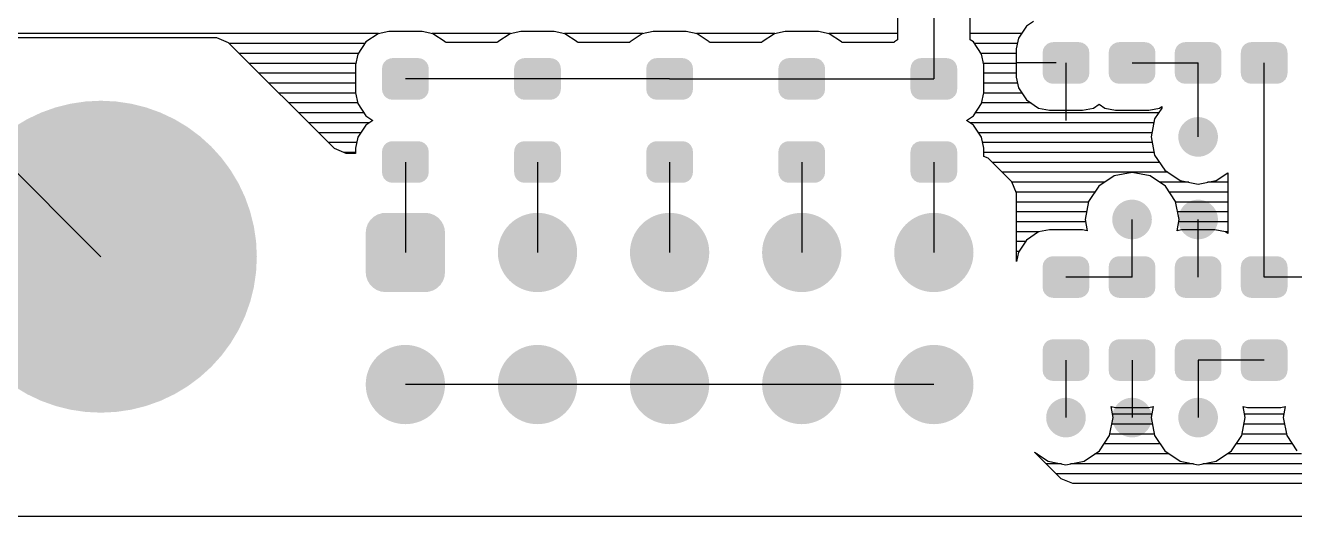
# Model space of a CAD drawing. Extents: x 295 to 953, y 10 to 290.
# Drawn here: x 516.6 to 572.8, y 78 to 99.7 of the extents above; entities that cross this region are included whole.
import ezdxf

# ---------------------------------------------------------------- set-up
doc = ezdxf.new("R2010")
doc.units = 0
doc.header["$LTSCALE"] = 5
doc.header["$MEASUREMENT"] = 0
doc.layers.get('0').update_dxf_attribs({"linetype": 'CONTINUOUS', "lineweight": 25})
doc.layers.add('DV-PEI-A6_BOT', color=7, linetype='CONTINUOUS')

msp = doc.modelspace()

# ---------------------------------------------------------------- linework, layer by layer
for points, const_width in [([(523.424, 89.497, -1), (516.525, 89.497, -1)], 6.899), ([(568.931, 94.796, -1), (568.054, 94.796, -1)], 0.876), ([(566.01, 91.144, -1), (565.133, 91.144, -1)], 0.876), ([(568.931, 91.144, -1), (568.054, 91.144, -1)], 0.876), ([(540.159, 89.684, -1), (538.406, 89.684, -1)], 1.753), ([(546.001, 89.684, -1), (544.248, 89.684, -1)], 1.753), ([(551.843, 89.684, -1), (550.09, 89.684, -1)], 1.753), ([(557.685, 89.684, -1), (555.932, 89.684, -1)], 1.753), ([(534.317, 83.842, -1), (532.564, 83.842, -1)], 1.753), ([(540.159, 83.842, -1), (538.406, 83.842, -1)], 1.753), ([(546.001, 83.842, -1), (544.248, 83.842, -1)], 1.753), ([(551.843, 83.842, -1), (550.09, 83.842, -1)], 1.753), ([(557.685, 83.842, -1), (555.932, 83.842, -1)], 1.753), ([(563.089, 82.381, -1), (562.212, 82.381, -1)], 0.876), ([(566.01, 82.381, -1), (565.133, 82.381, -1)], 0.876), ([(568.931, 82.381, -1), (568.054, 82.381, -1)], 0.876)]:
    msp.add_lwpolyline(points, format="xyb", close=True, dxfattribs=dict(const_width=const_width))
for points in [[(563.656, 98.673), (563.6, 98.79), (561.643, 98.673), (561.703, 98.79)], [(563.6, 98.79), (563.588, 98.802), (561.703, 98.79), (561.71, 98.802)], [(563.588, 98.802), (563.499, 98.895), (561.71, 98.802), (561.805, 98.895)], [(563.499, 98.895), (563.482, 98.904), (561.805, 98.895), (561.814, 98.904)], [(563.482, 98.904), (563.37, 98.963), (561.814, 98.904), (561.936, 98.963)], [(563.37, 98.963), (563.342, 98.968), (561.936, 98.963), (561.946, 98.968)], [(563.342, 98.968), (563.226, 98.987), (561.946, 98.968), (562.075, 98.987)], [(566.577, 98.673), (566.521, 98.79), (564.564, 98.673), (564.624, 98.79)], [(566.521, 98.79), (566.509, 98.802), (564.624, 98.79), (564.631, 98.802)], [(566.509, 98.802), (566.42, 98.895), (564.631, 98.802), (564.726, 98.895)], [(566.42, 98.895), (566.403, 98.904), (564.726, 98.895), (564.735, 98.904)], [(566.403, 98.904), (566.291, 98.963), (564.735, 98.904), (564.857, 98.963)], [(566.291, 98.963), (566.263, 98.968), (564.857, 98.963), (564.867, 98.968)], [(566.263, 98.968), (566.147, 98.987), (564.867, 98.968), (564.996, 98.987)], [(569.498, 98.673), (569.442, 98.79), (567.485, 98.673), (567.545, 98.79)], [(569.442, 98.79), (569.43, 98.802), (567.545, 98.79), (567.552, 98.802)], [(569.43, 98.802), (569.341, 98.895), (567.552, 98.802), (567.647, 98.895)], [(569.341, 98.895), (569.324, 98.904), (567.647, 98.895), (567.656, 98.904)], [(569.324, 98.904), (569.212, 98.963), (567.656, 98.904), (567.778, 98.963)], [(569.212, 98.963), (569.184, 98.968), (567.778, 98.963), (567.788, 98.968)], [(569.184, 98.968), (569.068, 98.987), (567.788, 98.968), (567.917, 98.987)], [(572.419, 98.673), (572.363, 98.79), (570.406, 98.673), (570.466, 98.79)], [(572.363, 98.79), (572.351, 98.802), (570.466, 98.79), (570.473, 98.802)], [(572.351, 98.802), (572.262, 98.895), (570.473, 98.802), (570.568, 98.895)], [(572.262, 98.895), (572.245, 98.904), (570.568, 98.895), (570.577, 98.904)], [(572.245, 98.904), (572.133, 98.963), (570.577, 98.904), (570.699, 98.963)], [(572.133, 98.963), (572.105, 98.968), (570.699, 98.963), (570.709, 98.968)], [(572.105, 98.968), (571.989, 98.987), (570.709, 98.968), (570.838, 98.987)], [(534.272, 98.197), (534.16, 98.256), (532.604, 98.197), (532.726, 98.256)], [(534.16, 98.256), (534.132, 98.261), (532.726, 98.256), (532.736, 98.261)], [(534.132, 98.261), (534.016, 98.281), (532.736, 98.261), (532.865, 98.281)], [(540.114, 98.197), (540.002, 98.256), (538.446, 98.197), (538.568, 98.256)], [(540.002, 98.256), (539.974, 98.261), (538.568, 98.256), (538.578, 98.261)], [(539.974, 98.261), (539.858, 98.281), (538.578, 98.261), (538.707, 98.281)], [(545.956, 98.197), (545.844, 98.256), (544.288, 98.197), (544.41, 98.256)], [(545.844, 98.256), (545.816, 98.261), (544.41, 98.256), (544.42, 98.261)], [(545.816, 98.261), (545.7, 98.281), (544.42, 98.261), (544.549, 98.281)], [(551.798, 98.197), (551.686, 98.256), (550.13, 98.197), (550.252, 98.256)], [(551.686, 98.256), (551.658, 98.261), (550.252, 98.256), (550.262, 98.261)], [(551.658, 98.261), (551.542, 98.281), (550.262, 98.261), (550.391, 98.281)], [(557.64, 98.197), (557.528, 98.256), (555.972, 98.197), (556.094, 98.256)], [(557.528, 98.256), (557.5, 98.261), (556.094, 98.256), (556.104, 98.261)], [(557.5, 98.261), (557.384, 98.281), (556.104, 98.261), (556.233, 98.281)], [(563.684, 97.606), (563.684, 98.529), (561.616, 97.606), (561.616, 98.529)], [(563.682, 98.529), (563.663, 98.658), (561.619, 98.529), (561.64, 98.658)], [(563.663, 98.658), (563.656, 98.673), (561.64, 98.658), (561.643, 98.673)], [(566.605, 97.606), (566.605, 98.529), (564.537, 97.606), (564.537, 98.529)], [(566.603, 98.529), (566.584, 98.658), (564.54, 98.529), (564.561, 98.658)], [(566.584, 98.658), (566.577, 98.673), (564.561, 98.658), (564.564, 98.673)], [(569.526, 97.606), (569.526, 98.529), (567.458, 97.606), (567.458, 98.529)], [(569.524, 98.529), (569.505, 98.658), (567.461, 98.529), (567.482, 98.658)], [(569.505, 98.658), (569.498, 98.673), (567.482, 98.658), (567.485, 98.673)], [(572.447, 97.606), (572.447, 98.529), (570.379, 97.606), (570.379, 98.529)], [(572.445, 98.529), (572.426, 98.658), (570.382, 98.529), (570.403, 98.658)], [(572.426, 98.658), (572.419, 98.673), (570.403, 98.658), (570.406, 98.673)], [(534.474, 96.899), (534.474, 97.822), (532.406, 96.899), (532.406, 97.822)], [(534.472, 97.822), (534.453, 97.951), (532.409, 97.822), (532.43, 97.951)], [(534.453, 97.951), (534.446, 97.966), (532.43, 97.951), (532.433, 97.966)], [(534.446, 97.966), (534.39, 98.083), (532.433, 97.966), (532.493, 98.083)], [(534.39, 98.083), (534.378, 98.095), (532.493, 98.083), (532.5, 98.095)], [(534.378, 98.095), (534.289, 98.188), (532.5, 98.095), (532.595, 98.188)], [(534.289, 98.188), (534.272, 98.197), (532.595, 98.188), (532.604, 98.197)], [(540.316, 96.899), (540.316, 97.822), (538.248, 96.899), (538.248, 97.822)], [(540.314, 97.822), (540.295, 97.951), (538.251, 97.822), (538.272, 97.951)], [(540.295, 97.951), (540.288, 97.966), (538.272, 97.951), (538.275, 97.966)], [(540.288, 97.966), (540.232, 98.083), (538.275, 97.966), (538.335, 98.083)], [(540.232, 98.083), (540.22, 98.095), (538.335, 98.083), (538.342, 98.095)], [(540.22, 98.095), (540.131, 98.188), (538.342, 98.095), (538.437, 98.188)], [(540.131, 98.188), (540.114, 98.197), (538.437, 98.188), (538.446, 98.197)], [(546.158, 96.899), (546.158, 97.822), (544.09, 96.899), (544.09, 97.822)], [(546.156, 97.822), (546.137, 97.951), (544.093, 97.822), (544.114, 97.951)], [(546.137, 97.951), (546.13, 97.966), (544.114, 97.951), (544.117, 97.966)], [(546.13, 97.966), (546.074, 98.083), (544.117, 97.966), (544.177, 98.083)], [(546.074, 98.083), (546.062, 98.095), (544.177, 98.083), (544.184, 98.095)], [(546.062, 98.095), (545.973, 98.188), (544.184, 98.095), (544.279, 98.188)], [(545.973, 98.188), (545.956, 98.197), (544.279, 98.188), (544.288, 98.197)], [(552, 96.899), (552, 97.822), (549.932, 96.899), (549.932, 97.822)], [(551.998, 97.822), (551.979, 97.951), (549.935, 97.822), (549.956, 97.951)], [(551.979, 97.951), (551.972, 97.966), (549.956, 97.951), (549.959, 97.966)], [(551.972, 97.966), (551.916, 98.083), (549.959, 97.966), (550.019, 98.083)], [(551.916, 98.083), (551.904, 98.095), (550.019, 98.083), (550.026, 98.095)], [(551.904, 98.095), (551.815, 98.188), (550.026, 98.095), (550.121, 98.188)], [(551.815, 98.188), (551.798, 98.197), (550.121, 98.188), (550.13, 98.197)], [(557.842, 96.899), (557.842, 97.822), (555.774, 96.899), (555.774, 97.822)], [(557.84, 97.822), (557.821, 97.951), (555.777, 97.822), (555.798, 97.951)], [(557.821, 97.951), (557.814, 97.966), (555.798, 97.951), (555.801, 97.966)], [(557.814, 97.966), (557.758, 98.083), (555.801, 97.966), (555.861, 98.083)], [(557.758, 98.083), (557.746, 98.095), (555.861, 98.083), (555.868, 98.095)], [(557.746, 98.095), (557.657, 98.188), (555.868, 98.095), (555.963, 98.188)], [(557.657, 98.188), (557.64, 98.197), (555.963, 98.188), (555.972, 98.197)], [(563.661, 97.476), (563.682, 97.606), (561.638, 97.476), (561.619, 97.606)], [(563.658, 97.462), (563.661, 97.476), (561.645, 97.462), (561.638, 97.476)], [(563.597, 97.345), (563.658, 97.462), (561.701, 97.345), (561.645, 97.462)], [(563.591, 97.332), (563.597, 97.345), (561.713, 97.332), (561.701, 97.345)], [(563.496, 97.239), (563.591, 97.332), (561.802, 97.239), (561.713, 97.332)], [(563.486, 97.23), (563.496, 97.239), (561.819, 97.23), (561.802, 97.239)], [(563.365, 97.171), (563.486, 97.23), (561.931, 97.171), (561.819, 97.23)], [(563.355, 97.167), (563.365, 97.171), (561.959, 97.167), (561.931, 97.171)], [(563.226, 97.147), (563.355, 97.167), (562.075, 97.147), (561.959, 97.167)], [(566.582, 97.476), (566.603, 97.606), (564.559, 97.476), (564.54, 97.606)], [(566.579, 97.462), (566.582, 97.476), (564.566, 97.462), (564.559, 97.476)], [(566.518, 97.345), (566.579, 97.462), (564.622, 97.345), (564.566, 97.462)], [(566.512, 97.332), (566.518, 97.345), (564.634, 97.332), (564.622, 97.345)], [(566.417, 97.239), (566.512, 97.332), (564.723, 97.239), (564.634, 97.332)], [(566.407, 97.23), (566.417, 97.239), (564.74, 97.23), (564.723, 97.239)], [(566.286, 97.171), (566.407, 97.23), (564.852, 97.171), (564.74, 97.23)], [(566.276, 97.167), (566.286, 97.171), (564.88, 97.167), (564.852, 97.171)], [(566.147, 97.147), (566.276, 97.167), (564.996, 97.147), (564.88, 97.167)], [(569.503, 97.476), (569.524, 97.606), (567.48, 97.476), (567.461, 97.606)], [(569.5, 97.462), (569.503, 97.476), (567.487, 97.462), (567.48, 97.476)], [(569.439, 97.345), (569.5, 97.462), (567.543, 97.345), (567.487, 97.462)], [(569.433, 97.332), (569.439, 97.345), (567.555, 97.332), (567.543, 97.345)], [(569.338, 97.239), (569.433, 97.332), (567.644, 97.239), (567.555, 97.332)], [(569.328, 97.23), (569.338, 97.239), (567.661, 97.23), (567.644, 97.239)], [(569.207, 97.171), (569.328, 97.23), (567.773, 97.171), (567.661, 97.23)], [(569.197, 97.167), (569.207, 97.171), (567.801, 97.167), (567.773, 97.171)], [(569.068, 97.147), (569.197, 97.167), (567.917, 97.147), (567.801, 97.167)], [(572.424, 97.476), (572.445, 97.606), (570.401, 97.476), (570.382, 97.606)], [(572.421, 97.462), (572.424, 97.476), (570.408, 97.462), (570.401, 97.476)], [(572.36, 97.345), (572.421, 97.462), (570.464, 97.345), (570.408, 97.462)], [(572.354, 97.332), (572.36, 97.345), (570.476, 97.332), (570.464, 97.345)], [(572.259, 97.239), (572.354, 97.332), (570.565, 97.239), (570.476, 97.332)], [(572.249, 97.23), (572.259, 97.239), (570.582, 97.23), (570.565, 97.239)], [(572.128, 97.171), (572.249, 97.23), (570.694, 97.171), (570.582, 97.23)], [(572.118, 97.167), (572.128, 97.171), (570.722, 97.167), (570.694, 97.171)], [(571.989, 97.147), (572.118, 97.167), (570.838, 97.147), (570.722, 97.167)], [(534.451, 96.769), (534.472, 96.899), (532.428, 96.769), (532.409, 96.899)], [(534.448, 96.755), (534.451, 96.769), (532.435, 96.755), (532.428, 96.769)], [(534.387, 96.638), (534.448, 96.755), (532.491, 96.638), (532.435, 96.755)], [(534.381, 96.625), (534.387, 96.638), (532.503, 96.625), (532.491, 96.638)], [(534.286, 96.533), (534.381, 96.625), (532.592, 96.533), (532.503, 96.625)], [(534.276, 96.524), (534.286, 96.533), (532.609, 96.524), (532.592, 96.533)], [(540.293, 96.769), (540.314, 96.899), (538.27, 96.769), (538.251, 96.899)], [(540.29, 96.755), (540.293, 96.769), (538.277, 96.755), (538.27, 96.769)], [(540.229, 96.638), (540.29, 96.755), (538.333, 96.638), (538.277, 96.755)], [(540.223, 96.625), (540.229, 96.638), (538.345, 96.625), (538.333, 96.638)], [(540.128, 96.533), (540.223, 96.625), (538.434, 96.533), (538.345, 96.625)], [(540.118, 96.524), (540.128, 96.533), (538.451, 96.524), (538.434, 96.533)], [(546.135, 96.769), (546.156, 96.899), (544.112, 96.769), (544.093, 96.899)], [(546.132, 96.755), (546.135, 96.769), (544.119, 96.755), (544.112, 96.769)], [(546.071, 96.638), (546.132, 96.755), (544.175, 96.638), (544.119, 96.755)], [(546.065, 96.625), (546.071, 96.638), (544.187, 96.625), (544.175, 96.638)], [(545.97, 96.533), (546.065, 96.625), (544.276, 96.533), (544.187, 96.625)], [(545.96, 96.524), (545.97, 96.533), (544.293, 96.524), (544.276, 96.533)], [(551.977, 96.769), (551.998, 96.899), (549.954, 96.769), (549.935, 96.899)], [(551.974, 96.755), (551.977, 96.769), (549.961, 96.755), (549.954, 96.769)], [(551.913, 96.638), (551.974, 96.755), (550.017, 96.638), (549.961, 96.755)], [(551.907, 96.625), (551.913, 96.638), (550.029, 96.625), (550.017, 96.638)], [(551.812, 96.533), (551.907, 96.625), (550.118, 96.533), (550.029, 96.625)], [(551.802, 96.524), (551.812, 96.533), (550.135, 96.524), (550.118, 96.533)], [(557.819, 96.769), (557.84, 96.899), (555.796, 96.769), (555.777, 96.899)], [(557.816, 96.755), (557.819, 96.769), (555.803, 96.755), (555.796, 96.769)], [(557.755, 96.638), (557.816, 96.755), (555.859, 96.638), (555.803, 96.755)], [(557.749, 96.625), (557.755, 96.638), (555.871, 96.625), (555.859, 96.638)], [(557.654, 96.533), (557.749, 96.625), (555.96, 96.533), (555.871, 96.625)], [(557.644, 96.524), (557.654, 96.533), (555.977, 96.524), (555.96, 96.533)], [(534.155, 96.464), (534.276, 96.524), (532.721, 96.464), (532.609, 96.524)], [(534.145, 96.46), (534.155, 96.464), (532.749, 96.46), (532.721, 96.464)], [(534.016, 96.44), (534.145, 96.46), (532.865, 96.44), (532.749, 96.46)], [(539.997, 96.464), (540.118, 96.524), (538.563, 96.464), (538.451, 96.524)], [(539.987, 96.46), (539.997, 96.464), (538.591, 96.46), (538.563, 96.464)], [(539.858, 96.44), (539.987, 96.46), (538.707, 96.44), (538.591, 96.46)], [(545.839, 96.464), (545.96, 96.524), (544.405, 96.464), (544.293, 96.524)], [(545.829, 96.46), (545.839, 96.464), (544.433, 96.46), (544.405, 96.464)], [(545.7, 96.44), (545.829, 96.46), (544.549, 96.44), (544.433, 96.46)], [(551.681, 96.464), (551.802, 96.524), (550.247, 96.464), (550.135, 96.524)], [(551.671, 96.46), (551.681, 96.464), (550.275, 96.46), (550.247, 96.464)], [(551.542, 96.44), (551.671, 96.46), (550.391, 96.44), (550.275, 96.46)], [(557.523, 96.464), (557.644, 96.524), (556.089, 96.464), (555.977, 96.524)], [(557.513, 96.46), (557.523, 96.464), (556.117, 96.46), (556.089, 96.464)], [(557.384, 96.44), (557.513, 96.46), (556.233, 96.44), (556.117, 96.46)], [(534.453, 94.277), (534.446, 94.291), (532.43, 94.277), (532.433, 94.291)], [(534.446, 94.291), (534.39, 94.408), (532.433, 94.291), (532.493, 94.408)], [(534.39, 94.408), (534.378, 94.421), (532.493, 94.408), (532.5, 94.421)], [(534.378, 94.421), (534.289, 94.514), (532.5, 94.421), (532.595, 94.514)], [(534.289, 94.514), (534.272, 94.523), (532.595, 94.514), (532.604, 94.523)], [(534.272, 94.523), (534.16, 94.582), (532.604, 94.523), (532.726, 94.582)], [(534.16, 94.582), (534.132, 94.586), (532.726, 94.582), (532.736, 94.586)], [(534.132, 94.586), (534.016, 94.606), (532.736, 94.586), (532.865, 94.606)], [(540.295, 94.277), (540.288, 94.291), (538.272, 94.277), (538.275, 94.291)], [(540.288, 94.291), (540.232, 94.408), (538.275, 94.291), (538.335, 94.408)], [(540.232, 94.408), (540.22, 94.421), (538.335, 94.408), (538.342, 94.421)], [(540.22, 94.421), (540.131, 94.514), (538.342, 94.421), (538.437, 94.514)], [(540.131, 94.514), (540.114, 94.523), (538.437, 94.514), (538.446, 94.523)], [(540.114, 94.523), (540.002, 94.582), (538.446, 94.523), (538.568, 94.582)], [(540.002, 94.582), (539.974, 94.586), (538.568, 94.582), (538.578, 94.586)], [(539.974, 94.586), (539.858, 94.606), (538.578, 94.586), (538.707, 94.606)], [(546.137, 94.277), (546.13, 94.291), (544.114, 94.277), (544.117, 94.291)], [(546.13, 94.291), (546.074, 94.408), (544.117, 94.291), (544.177, 94.408)], [(546.074, 94.408), (546.062, 94.421), (544.177, 94.408), (544.184, 94.421)], [(546.062, 94.421), (545.973, 94.514), (544.184, 94.421), (544.279, 94.514)], [(545.973, 94.514), (545.956, 94.523), (544.279, 94.514), (544.288, 94.523)], [(545.956, 94.523), (545.844, 94.582), (544.288, 94.523), (544.41, 94.582)], [(545.844, 94.582), (545.816, 94.586), (544.41, 94.582), (544.42, 94.586)], [(545.816, 94.586), (545.7, 94.606), (544.42, 94.586), (544.549, 94.606)], [(551.979, 94.277), (551.972, 94.291), (549.956, 94.277), (549.959, 94.291)], [(551.972, 94.291), (551.916, 94.408), (549.959, 94.291), (550.019, 94.408)], [(551.916, 94.408), (551.904, 94.421), (550.019, 94.408), (550.026, 94.421)], [(551.904, 94.421), (551.815, 94.514), (550.026, 94.421), (550.121, 94.514)], [(551.815, 94.514), (551.798, 94.523), (550.121, 94.514), (550.13, 94.523)], [(551.798, 94.523), (551.686, 94.582), (550.13, 94.523), (550.252, 94.582)], [(551.686, 94.582), (551.658, 94.586), (550.252, 94.582), (550.262, 94.586)], [(551.658, 94.586), (551.542, 94.606), (550.262, 94.586), (550.391, 94.606)], [(557.821, 94.277), (557.814, 94.291), (555.798, 94.277), (555.801, 94.291)], [(557.814, 94.291), (557.758, 94.408), (555.801, 94.291), (555.861, 94.408)], [(557.758, 94.408), (557.746, 94.421), (555.861, 94.408), (555.868, 94.421)], [(557.746, 94.421), (557.657, 94.514), (555.868, 94.421), (555.963, 94.514)], [(557.657, 94.514), (557.64, 94.523), (555.963, 94.514), (555.972, 94.523)], [(557.64, 94.523), (557.528, 94.582), (555.972, 94.523), (556.094, 94.582)], [(557.528, 94.582), (557.5, 94.586), (556.094, 94.582), (556.104, 94.586)], [(557.5, 94.586), (557.384, 94.606), (556.104, 94.586), (556.233, 94.606)], [(534.474, 93.224), (534.474, 94.147), (532.406, 93.224), (532.406, 94.147)], [(534.472, 94.147), (534.453, 94.277), (532.409, 94.147), (532.43, 94.277)], [(540.316, 93.224), (540.316, 94.147), (538.248, 93.224), (538.248, 94.147)], [(540.314, 94.147), (540.295, 94.277), (538.251, 94.147), (538.272, 94.277)], [(546.158, 93.224), (546.158, 94.147), (544.09, 93.224), (544.09, 94.147)], [(546.156, 94.147), (546.137, 94.277), (544.093, 94.147), (544.114, 94.277)], [(552, 93.224), (552, 94.147), (549.932, 93.224), (549.932, 94.147)], [(551.998, 94.147), (551.979, 94.277), (549.935, 94.147), (549.956, 94.277)], [(557.842, 93.224), (557.842, 94.147), (555.774, 93.224), (555.774, 94.147)], [(557.84, 94.147), (557.821, 94.277), (555.777, 94.147), (555.798, 94.277)], [(534.451, 93.095), (534.472, 93.224), (532.428, 93.095), (532.409, 93.224)], [(540.293, 93.095), (540.314, 93.224), (538.27, 93.095), (538.251, 93.224)], [(546.135, 93.095), (546.156, 93.224), (544.112, 93.095), (544.093, 93.224)], [(551.977, 93.095), (551.998, 93.224), (549.954, 93.095), (549.935, 93.224)], [(557.819, 93.095), (557.84, 93.224), (555.796, 93.095), (555.777, 93.224)], [(534.448, 93.08), (534.451, 93.095), (532.435, 93.08), (532.428, 93.095)], [(534.387, 92.963), (534.448, 93.08), (532.491, 92.963), (532.435, 93.08)], [(534.381, 92.951), (534.387, 92.963), (532.503, 92.951), (532.491, 92.963)], [(534.286, 92.858), (534.381, 92.951), (532.592, 92.858), (532.503, 92.951)], [(534.276, 92.849), (534.286, 92.858), (532.609, 92.849), (532.592, 92.858)], [(534.155, 92.79), (534.276, 92.849), (532.721, 92.79), (532.609, 92.849)], [(534.145, 92.785), (534.155, 92.79), (532.749, 92.785), (532.721, 92.79)], [(534.016, 92.766), (534.145, 92.785), (532.865, 92.766), (532.749, 92.785)], [(540.29, 93.08), (540.293, 93.095), (538.277, 93.08), (538.27, 93.095)], [(540.229, 92.963), (540.29, 93.08), (538.333, 92.963), (538.277, 93.08)], [(540.223, 92.951), (540.229, 92.963), (538.345, 92.951), (538.333, 92.963)], [(540.128, 92.858), (540.223, 92.951), (538.434, 92.858), (538.345, 92.951)], [(540.118, 92.849), (540.128, 92.858), (538.451, 92.849), (538.434, 92.858)], [(539.997, 92.79), (540.118, 92.849), (538.563, 92.79), (538.451, 92.849)], [(539.987, 92.785), (539.997, 92.79), (538.591, 92.785), (538.563, 92.79)], [(539.858, 92.766), (539.987, 92.785), (538.707, 92.766), (538.591, 92.785)], [(546.132, 93.08), (546.135, 93.095), (544.119, 93.08), (544.112, 93.095)], [(546.071, 92.963), (546.132, 93.08), (544.175, 92.963), (544.119, 93.08)], [(546.065, 92.951), (546.071, 92.963), (544.187, 92.951), (544.175, 92.963)], [(545.97, 92.858), (546.065, 92.951), (544.276, 92.858), (544.187, 92.951)], [(545.96, 92.849), (545.97, 92.858), (544.293, 92.849), (544.276, 92.858)], [(545.839, 92.79), (545.96, 92.849), (544.405, 92.79), (544.293, 92.849)], [(545.829, 92.785), (545.839, 92.79), (544.433, 92.785), (544.405, 92.79)], [(545.7, 92.766), (545.829, 92.785), (544.549, 92.766), (544.433, 92.785)], [(551.974, 93.08), (551.977, 93.095), (549.961, 93.08), (549.954, 93.095)], [(551.913, 92.963), (551.974, 93.08), (550.017, 92.963), (549.961, 93.08)], [(551.907, 92.951), (551.913, 92.963), (550.029, 92.951), (550.017, 92.963)], [(551.812, 92.858), (551.907, 92.951), (550.118, 92.858), (550.029, 92.951)], [(551.802, 92.849), (551.812, 92.858), (550.135, 92.849), (550.118, 92.858)], [(551.681, 92.79), (551.802, 92.849), (550.247, 92.79), (550.135, 92.849)], [(551.671, 92.785), (551.681, 92.79), (550.275, 92.785), (550.247, 92.79)], [(551.542, 92.766), (551.671, 92.785), (550.391, 92.766), (550.275, 92.785)], [(557.816, 93.08), (557.819, 93.095), (555.803, 93.08), (555.796, 93.095)], [(557.755, 92.963), (557.816, 93.08), (555.859, 92.963), (555.803, 93.08)], [(557.749, 92.951), (557.755, 92.963), (555.871, 92.951), (555.859, 92.963)], [(557.654, 92.858), (557.749, 92.951), (555.96, 92.858), (555.871, 92.951)], [(557.644, 92.849), (557.654, 92.858), (555.977, 92.849), (555.96, 92.858)], [(557.523, 92.79), (557.644, 92.849), (556.089, 92.79), (555.977, 92.849)], [(557.513, 92.785), (557.523, 92.79), (556.117, 92.785), (556.089, 92.79)], [(557.384, 92.766), (557.513, 92.785), (556.233, 92.766), (556.117, 92.785)], [(535.118, 90.914), (535.097, 90.951), (531.766, 90.914), (531.78, 90.951)], [(535.097, 90.951), (535.016, 91.088), (531.78, 90.951), (531.869, 91.088)], [(535.016, 91.088), (534.986, 91.12), (531.869, 91.088), (531.89, 91.12)], [(534.986, 91.12), (534.877, 91.234), (531.89, 91.12), (532.01, 91.234)], [(534.877, 91.234), (534.838, 91.26), (532.01, 91.234), (532.036, 91.26)], [(534.838, 91.26), (534.707, 91.345), (532.036, 91.26), (532.181, 91.345)], [(534.707, 91.345), (534.659, 91.362), (532.181, 91.345), (532.21, 91.362)], [(534.659, 91.362), (534.517, 91.413), (532.21, 91.362), (532.376, 91.413)], [(534.517, 91.413), (534.445, 91.422), (532.376, 91.413), (532.403, 91.422)], [(534.445, 91.422), (534.317, 91.437), (532.403, 91.422), (532.564, 91.437)], [(535.193, 90.56), (535.178, 90.721), (531.688, 90.56), (531.706, 90.721)], [(535.193, 88.808), (535.193, 90.56), (531.688, 88.808), (531.688, 90.56)], [(535.178, 90.721), (535.166, 90.761), (531.706, 90.721), (531.711, 90.761)], [(535.166, 90.761), (535.118, 90.914), (531.711, 90.761), (531.766, 90.914)], [(563.656, 89.203), (563.6, 89.32), (561.643, 89.203), (561.703, 89.32)], [(563.6, 89.32), (563.588, 89.332), (561.703, 89.32), (561.71, 89.332)], [(563.588, 89.332), (563.499, 89.425), (561.71, 89.332), (561.805, 89.425)], [(563.499, 89.425), (563.482, 89.434), (561.805, 89.425), (561.814, 89.434)], [(563.482, 89.434), (563.37, 89.493), (561.814, 89.434), (561.936, 89.493)], [(563.37, 89.493), (563.342, 89.498), (561.936, 89.493), (561.946, 89.498)], [(563.342, 89.498), (563.226, 89.518), (561.946, 89.498), (562.075, 89.518)], [(566.577, 89.203), (566.521, 89.32), (564.564, 89.203), (564.624, 89.32)], [(566.521, 89.32), (566.509, 89.332), (564.624, 89.32), (564.631, 89.332)], [(566.509, 89.332), (566.42, 89.425), (564.631, 89.332), (564.726, 89.425)], [(566.42, 89.425), (566.403, 89.434), (564.726, 89.425), (564.735, 89.434)], [(566.403, 89.434), (566.291, 89.493), (564.735, 89.434), (564.857, 89.493)], [(566.291, 89.493), (566.263, 89.498), (564.857, 89.493), (564.867, 89.498)], [(566.263, 89.498), (566.147, 89.518), (564.867, 89.498), (564.996, 89.518)], [(569.498, 89.203), (569.442, 89.32), (567.485, 89.203), (567.545, 89.32)], [(569.442, 89.32), (569.43, 89.332), (567.545, 89.32), (567.552, 89.332)], [(569.43, 89.332), (569.341, 89.425), (567.552, 89.332), (567.647, 89.425)], [(569.341, 89.425), (569.324, 89.434), (567.647, 89.425), (567.656, 89.434)], [(569.324, 89.434), (569.212, 89.493), (567.656, 89.434), (567.778, 89.493)], [(569.212, 89.493), (569.184, 89.498), (567.778, 89.493), (567.788, 89.498)], [(569.184, 89.498), (569.068, 89.518), (567.788, 89.498), (567.917, 89.518)], [(572.419, 89.203), (572.363, 89.32), (570.406, 89.203), (570.466, 89.32)], [(572.363, 89.32), (572.351, 89.332), (570.466, 89.32), (570.473, 89.332)], [(572.351, 89.332), (572.262, 89.425), (570.473, 89.332), (570.568, 89.425)], [(572.262, 89.425), (572.245, 89.434), (570.568, 89.425), (570.577, 89.434)], [(572.245, 89.434), (572.133, 89.493), (570.577, 89.434), (570.699, 89.493)], [(572.133, 89.493), (572.105, 89.498), (570.699, 89.493), (570.709, 89.498)], [(572.105, 89.498), (571.989, 89.518), (570.709, 89.498), (570.838, 89.518)], [(535.174, 88.647), (535.193, 88.808), (531.703, 88.647), (531.688, 88.808)], [(563.684, 88.136), (563.684, 89.059), (561.616, 88.136), (561.616, 89.059)], [(563.682, 89.059), (563.663, 89.188), (561.619, 89.059), (561.64, 89.188)], [(563.663, 89.188), (563.656, 89.203), (561.64, 89.188), (561.643, 89.203)], [(566.605, 88.136), (566.605, 89.059), (564.537, 88.136), (564.537, 89.059)], [(566.603, 89.059), (566.584, 89.188), (564.54, 89.059), (564.561, 89.188)], [(566.584, 89.188), (566.577, 89.203), (564.561, 89.188), (564.564, 89.203)], [(569.526, 88.136), (569.526, 89.059), (567.458, 88.136), (567.458, 89.059)], [(569.524, 89.059), (569.505, 89.188), (567.461, 89.059), (567.482, 89.188)], [(569.505, 89.188), (569.498, 89.203), (567.482, 89.188), (567.485, 89.203)], [(572.447, 88.136), (572.447, 89.059), (570.379, 88.136), (570.379, 89.059)], [(572.445, 89.059), (572.426, 89.188), (570.382, 89.059), (570.403, 89.188)], [(572.426, 89.188), (572.419, 89.203), (570.403, 89.188), (570.406, 89.203)], [(535.17, 88.607), (535.174, 88.647), (531.715, 88.607), (531.703, 88.647)], [(535.114, 88.454), (535.17, 88.607), (531.762, 88.454), (531.715, 88.607)], [(535.101, 88.417), (535.114, 88.454), (531.784, 88.417), (531.762, 88.454)], [(535.012, 88.28), (535.101, 88.417), (531.865, 88.28), (531.784, 88.417)], [(534.991, 88.248), (535.012, 88.28), (531.895, 88.248), (531.865, 88.28)], [(534.871, 88.134), (534.991, 88.248), (532.004, 88.134), (531.895, 88.248)], [(534.845, 88.108), (534.871, 88.134), (532.043, 88.108), (532.004, 88.134)], [(563.661, 88.006), (563.682, 88.136), (561.638, 88.006), (561.619, 88.136)], [(566.582, 88.006), (566.603, 88.136), (564.559, 88.006), (564.54, 88.136)], [(569.503, 88.006), (569.524, 88.136), (567.48, 88.006), (567.461, 88.136)], [(572.424, 88.006), (572.445, 88.136), (570.401, 88.006), (570.382, 88.136)], [(534.7, 88.023), (534.845, 88.108), (532.173, 88.023), (532.043, 88.108)], [(534.67, 88.006), (534.7, 88.023), (532.222, 88.006), (532.173, 88.023)], [(534.505, 87.955), (534.67, 88.006), (532.363, 87.955), (532.222, 88.006)], [(534.477, 87.946), (534.505, 87.955), (532.436, 87.946), (532.363, 87.955)], [(534.317, 87.931), (534.477, 87.946), (532.564, 87.931), (532.436, 87.946)], [(563.658, 87.992), (563.661, 88.006), (561.645, 87.992), (561.638, 88.006)], [(563.597, 87.875), (563.658, 87.992), (561.701, 87.875), (561.645, 87.992)], [(563.591, 87.862), (563.597, 87.875), (561.713, 87.862), (561.701, 87.875)], [(563.496, 87.77), (563.591, 87.862), (561.802, 87.77), (561.713, 87.862)], [(563.486, 87.761), (563.496, 87.77), (561.819, 87.761), (561.802, 87.77)], [(563.365, 87.701), (563.486, 87.761), (561.931, 87.701), (561.819, 87.761)], [(563.355, 87.697), (563.365, 87.701), (561.959, 87.697), (561.931, 87.701)], [(563.226, 87.677), (563.355, 87.697), (562.075, 87.677), (561.959, 87.697)], [(566.579, 87.992), (566.582, 88.006), (564.566, 87.992), (564.559, 88.006)], [(566.518, 87.875), (566.579, 87.992), (564.622, 87.875), (564.566, 87.992)], [(566.512, 87.862), (566.518, 87.875), (564.634, 87.862), (564.622, 87.875)], [(566.417, 87.77), (566.512, 87.862), (564.723, 87.77), (564.634, 87.862)], [(566.407, 87.761), (566.417, 87.77), (564.74, 87.761), (564.723, 87.77)], [(566.286, 87.701), (566.407, 87.761), (564.852, 87.701), (564.74, 87.761)], [(566.276, 87.697), (566.286, 87.701), (564.88, 87.697), (564.852, 87.701)], [(566.147, 87.677), (566.276, 87.697), (564.996, 87.677), (564.88, 87.697)], [(569.5, 87.992), (569.503, 88.006), (567.487, 87.992), (567.48, 88.006)], [(569.439, 87.875), (569.5, 87.992), (567.543, 87.875), (567.487, 87.992)], [(569.433, 87.862), (569.439, 87.875), (567.555, 87.862), (567.543, 87.875)], [(569.338, 87.77), (569.433, 87.862), (567.644, 87.77), (567.555, 87.862)], [(569.328, 87.761), (569.338, 87.77), (567.661, 87.761), (567.644, 87.77)], [(569.207, 87.701), (569.328, 87.761), (567.773, 87.701), (567.661, 87.761)], [(569.197, 87.697), (569.207, 87.701), (567.801, 87.697), (567.773, 87.701)], [(569.068, 87.677), (569.197, 87.697), (567.917, 87.677), (567.801, 87.697)], [(572.421, 87.992), (572.424, 88.006), (570.408, 87.992), (570.401, 88.006)], [(572.36, 87.875), (572.421, 87.992), (570.464, 87.875), (570.408, 87.992)], [(572.354, 87.862), (572.36, 87.875), (570.476, 87.862), (570.464, 87.875)], [(572.259, 87.77), (572.354, 87.862), (570.565, 87.77), (570.476, 87.862)], [(572.249, 87.761), (572.259, 87.77), (570.582, 87.761), (570.565, 87.77)], [(572.128, 87.701), (572.249, 87.761), (570.694, 87.701), (570.582, 87.761)], [(572.118, 87.697), (572.128, 87.701), (570.722, 87.697), (570.694, 87.701)], [(571.989, 87.677), (572.118, 87.697), (570.838, 87.677), (570.722, 87.697)], [(563.684, 84.461), (563.684, 85.384), (561.616, 84.461), (561.616, 85.384)], [(563.682, 85.384), (563.663, 85.514), (561.619, 85.384), (561.64, 85.514)], [(563.663, 85.514), (563.656, 85.528), (561.64, 85.514), (561.643, 85.528)], [(563.656, 85.528), (563.6, 85.645), (561.643, 85.528), (561.703, 85.645)], [(563.6, 85.645), (563.588, 85.658), (561.703, 85.645), (561.71, 85.658)], [(563.588, 85.658), (563.499, 85.751), (561.71, 85.658), (561.805, 85.751)], [(563.499, 85.751), (563.482, 85.76), (561.805, 85.751), (561.814, 85.76)], [(563.482, 85.76), (563.37, 85.819), (561.814, 85.76), (561.936, 85.819)], [(563.37, 85.819), (563.342, 85.823), (561.936, 85.819), (561.946, 85.823)], [(563.342, 85.823), (563.226, 85.843), (561.946, 85.823), (562.075, 85.843)], [(566.605, 84.461), (566.605, 85.384), (564.537, 84.461), (564.537, 85.384)], [(566.603, 85.384), (566.584, 85.514), (564.54, 85.384), (564.561, 85.514)], [(566.584, 85.514), (566.577, 85.528), (564.561, 85.514), (564.564, 85.528)], [(566.577, 85.528), (566.521, 85.645), (564.564, 85.528), (564.624, 85.645)], [(566.521, 85.645), (566.509, 85.658), (564.624, 85.645), (564.631, 85.658)], [(566.509, 85.658), (566.42, 85.751), (564.631, 85.658), (564.726, 85.751)], [(566.42, 85.751), (566.403, 85.76), (564.726, 85.751), (564.735, 85.76)], [(566.403, 85.76), (566.291, 85.819), (564.735, 85.76), (564.857, 85.819)], [(566.291, 85.819), (566.263, 85.823), (564.857, 85.819), (564.867, 85.823)], [(566.263, 85.823), (566.147, 85.843), (564.867, 85.823), (564.996, 85.843)], [(569.526, 84.461), (569.526, 85.384), (567.458, 84.461), (567.458, 85.384)], [(569.524, 85.384), (569.505, 85.514), (567.461, 85.384), (567.482, 85.514)], [(569.505, 85.514), (569.498, 85.528), (567.482, 85.514), (567.485, 85.528)], [(569.498, 85.528), (569.442, 85.645), (567.485, 85.528), (567.545, 85.645)], [(569.442, 85.645), (569.43, 85.658), (567.545, 85.645), (567.552, 85.658)], [(569.43, 85.658), (569.341, 85.751), (567.552, 85.658), (567.647, 85.751)], [(569.341, 85.751), (569.324, 85.76), (567.647, 85.751), (567.656, 85.76)], [(569.324, 85.76), (569.212, 85.819), (567.656, 85.76), (567.778, 85.819)], [(569.212, 85.819), (569.184, 85.823), (567.778, 85.819), (567.788, 85.823)], [(569.184, 85.823), (569.068, 85.843), (567.788, 85.823), (567.917, 85.843)], [(572.447, 84.461), (572.447, 85.384), (570.379, 84.461), (570.379, 85.384)], [(572.445, 85.384), (572.426, 85.514), (570.382, 85.384), (570.403, 85.514)], [(572.426, 85.514), (572.419, 85.528), (570.403, 85.514), (570.406, 85.528)], [(572.419, 85.528), (572.363, 85.645), (570.406, 85.528), (570.466, 85.645)], [(572.363, 85.645), (572.351, 85.658), (570.466, 85.645), (570.473, 85.658)], [(572.351, 85.658), (572.262, 85.751), (570.473, 85.658), (570.568, 85.751)], [(572.262, 85.751), (572.245, 85.76), (570.568, 85.751), (570.577, 85.76)], [(572.245, 85.76), (572.133, 85.819), (570.577, 85.76), (570.699, 85.819)], [(572.133, 85.819), (572.105, 85.823), (570.699, 85.819), (570.709, 85.823)], [(572.105, 85.823), (571.989, 85.843), (570.709, 85.823), (570.838, 85.843)], [(563.661, 84.332), (563.682, 84.461), (561.638, 84.332), (561.619, 84.461)], [(563.658, 84.317), (563.661, 84.332), (561.645, 84.317), (561.638, 84.332)], [(563.597, 84.2), (563.658, 84.317), (561.701, 84.2), (561.645, 84.317)], [(563.591, 84.188), (563.597, 84.2), (561.713, 84.188), (561.701, 84.2)], [(563.496, 84.095), (563.591, 84.188), (561.802, 84.095), (561.713, 84.188)], [(566.582, 84.332), (566.603, 84.461), (564.559, 84.332), (564.54, 84.461)], [(566.579, 84.317), (566.582, 84.332), (564.566, 84.317), (564.559, 84.332)], [(566.518, 84.2), (566.579, 84.317), (564.622, 84.2), (564.566, 84.317)], [(566.512, 84.188), (566.518, 84.2), (564.634, 84.188), (564.622, 84.2)], [(566.417, 84.095), (566.512, 84.188), (564.723, 84.095), (564.634, 84.188)], [(569.503, 84.332), (569.524, 84.461), (567.48, 84.332), (567.461, 84.461)], [(569.5, 84.317), (569.503, 84.332), (567.487, 84.317), (567.48, 84.332)], [(569.439, 84.2), (569.5, 84.317), (567.543, 84.2), (567.487, 84.317)], [(569.433, 84.188), (569.439, 84.2), (567.555, 84.188), (567.543, 84.2)], [(569.338, 84.095), (569.433, 84.188), (567.644, 84.095), (567.555, 84.188)], [(572.424, 84.332), (572.445, 84.461), (570.401, 84.332), (570.382, 84.461)], [(572.421, 84.317), (572.424, 84.332), (570.408, 84.317), (570.401, 84.332)], [(572.36, 84.2), (572.421, 84.317), (570.464, 84.2), (570.408, 84.317)], [(572.354, 84.188), (572.36, 84.2), (570.476, 84.188), (570.464, 84.2)], [(572.259, 84.095), (572.354, 84.188), (570.565, 84.095), (570.476, 84.188)], [(563.486, 84.086), (563.496, 84.095), (561.819, 84.086), (561.802, 84.095)], [(563.365, 84.027), (563.486, 84.086), (561.931, 84.027), (561.819, 84.086)], [(563.355, 84.022), (563.365, 84.027), (561.959, 84.022), (561.931, 84.027)], [(563.226, 84.003), (563.355, 84.022), (562.075, 84.003), (561.959, 84.022)], [(566.407, 84.086), (566.417, 84.095), (564.74, 84.086), (564.723, 84.095)], [(566.286, 84.027), (566.407, 84.086), (564.852, 84.027), (564.74, 84.086)], [(566.276, 84.022), (566.286, 84.027), (564.88, 84.022), (564.852, 84.027)], [(566.147, 84.003), (566.276, 84.022), (564.996, 84.003), (564.88, 84.022)], [(569.328, 84.086), (569.338, 84.095), (567.661, 84.086), (567.644, 84.095)], [(569.207, 84.027), (569.328, 84.086), (567.773, 84.027), (567.661, 84.086)], [(569.197, 84.022), (569.207, 84.027), (567.801, 84.022), (567.773, 84.027)], [(569.068, 84.003), (569.197, 84.022), (567.917, 84.003), (567.801, 84.022)], [(572.249, 84.086), (572.259, 84.095), (570.582, 84.086), (570.565, 84.095)], [(572.128, 84.027), (572.249, 84.086), (570.694, 84.027), (570.582, 84.086)], [(572.118, 84.022), (572.128, 84.027), (570.722, 84.022), (570.694, 84.027)], [(571.989, 84.003), (572.118, 84.022), (570.838, 84.003), (570.722, 84.022)]]:
    msp.add_solid(points)
at = {"layer": 'DV-PEI-A6_BOT'}
for p, q in [((556.808, 106.48), (556.808, 97.36)), ((558.415, 99.09), (558.415, 105.2)), ((555.202, 104.166), (555.202, 99.09)), ((561.213, 99.907), (560.904, 99.697)), ((532.254, 99.364), (514.407, 99.364)), ((532.231, 99.358), (531.694, 98.996)), ((532.71, 99.452), (532.231, 99.358)), ((534.177, 99.452), (532.71, 99.452)), ((534.656, 99.358), (534.177, 99.452)), ((538.096, 99.364), (534.632, 99.364)), ((535.193, 98.996), (534.656, 99.358)), ((538.073, 99.358), (537.536, 98.996)), ((538.552, 99.452), (538.073, 99.358)), ((540.019, 99.452), (538.552, 99.452)), ((540.498, 99.358), (540.019, 99.452)), ((543.938, 99.364), (540.474, 99.364)), ((541.035, 98.996), (540.498, 99.358)), ((543.915, 99.358), (543.378, 98.996)), ((544.394, 99.452), (543.915, 99.358)), ((545.861, 99.452), (544.394, 99.452)), ((546.34, 99.358), (545.861, 99.452)), ((549.78, 99.364), (546.316, 99.364)), ((546.877, 98.996), (546.34, 99.358)), ((549.757, 99.358), (549.22, 98.996)), ((550.236, 99.452), (549.757, 99.358)), ((551.703, 99.452), (550.236, 99.452)), ((552.182, 99.358), (551.703, 99.452)), ((555.202, 99.364), (552.158, 99.364)), ((552.719, 98.996), (552.182, 99.358)), ((560.682, 99.364), (558.415, 99.364)), ((560.904, 99.697), (560.547, 99.16)), ((525.11, 99.177), (514.366, 99.177)), ((525.624, 98.961), (525.11, 99.177)), ((530.309, 94.276), (525.624, 98.961)), ((531.647, 98.926), (525.659, 98.926)), ((531.694, 98.996), (531.337, 98.459)), ((535.211, 98.967), (535.193, 98.996)), ((537.518, 98.967), (535.211, 98.967)), ((537.536, 98.996), (537.518, 98.967)), ((541.053, 98.967), (541.035, 98.996)), ((543.36, 98.967), (541.053, 98.967)), ((543.378, 98.996), (543.36, 98.967)), ((546.895, 98.967), (546.877, 98.996)), ((549.202, 98.967), (546.895, 98.967)), ((549.22, 98.996), (549.202, 98.967)), ((552.737, 98.967), (552.719, 98.996)), ((555.044, 98.967), (552.737, 98.967)), ((555.062, 98.996), (555.044, 98.967)), ((555.202, 99.09), (555.062, 98.996)), ((558.561, 98.996), (558.415, 99.09)), ((558.917, 98.459), (558.561, 98.996)), ((560.495, 98.926), (558.608, 98.926)), ((560.547, 99.16), (560.448, 98.687)), ((531.355, 98.488), (526.097, 98.488)), ((531.337, 98.459), (531.238, 97.985)), ((560.448, 98.488), (558.9, 98.488)), ((559.017, 97.985), (558.917, 98.459)), ((560.448, 98.687), (560.448, 97.442)), ((531.256, 98.05), (526.535, 98.05)), ((531.238, 97.985), (531.238, 96.741)), ((560.448, 98.05), (558.999, 98.05)), ((559.017, 96.741), (559.017, 97.985)), ((562.212, 98.067), (560.448, 98.067)), ((562.65, 98.067), (562.65, 95.526)), ((565.571, 98.067), (568.492, 98.067)), ((568.492, 94.796), (568.492, 98.067)), ((571.413, 88.597), (571.413, 98.067)), ((531.238, 97.612), (526.973, 97.612)), ((531.238, 97.173), (527.411, 97.173)), ((539.282, 97.36), (533.44, 97.36)), ((545.124, 97.36), (539.282, 97.36)), ((545.124, 97.36), (550.966, 97.36)), ((550.966, 97.36), (556.808, 97.36)), ((560.448, 97.612), (559.017, 97.612)), ((560.506, 97.173), (559.017, 97.173)), ((560.448, 97.442), (560.547, 96.969)), ((562.65, 97.629), (562.65, 95.976)), ((512.871, 96.607), (519.975, 89.497)), ((531.244, 96.735), (527.85, 96.735)), ((531.238, 96.741), (531.337, 96.268)), ((558.917, 96.268), (559.017, 96.741)), ((560.705, 96.735), (559.011, 96.735)), ((560.547, 96.969), (560.904, 96.432)), ((531.331, 96.297), (528.288, 96.297)), ((531.337, 96.268), (531.694, 95.73)), ((558.561, 95.73), (558.917, 96.268)), ((561.108, 96.297), (558.923, 96.297)), ((560.904, 96.432), (561.441, 96.069)), ((561.441, 96.069), (561.92, 95.976)), ((561.92, 95.976), (563.387, 95.976)), ((563.387, 95.976), (563.866, 96.069)), ((563.866, 96.069), (564.111, 96.239)), ((564.111, 96.239), (564.362, 96.069)), ((564.362, 96.069), (564.841, 95.976)), ((564.841, 95.976), (566.308, 95.976)), ((566.308, 95.976), (566.787, 96.069)), ((566.886, 96.069), (566.57, 95.59)), ((566.787, 96.069), (566.886, 96.139)), ((566.886, 96.139), (566.886, 96.069)), ((531.612, 95.859), (528.726, 95.859)), ((531.846, 95.421), (529.164, 95.421)), ((531.694, 95.73), (532.003, 95.526)), ((532.003, 95.526), (531.694, 95.316)), ((558.251, 95.526), (558.561, 95.73)), ((558.561, 95.316), (558.251, 95.526)), ((566.535, 95.421), (558.409, 95.421)), ((566.746, 95.859), (558.643, 95.859)), ((566.57, 95.59), (566.413, 94.796)), ((531.472, 94.983), (529.602, 94.983)), ((531.694, 95.316), (531.337, 94.778)), ((558.917, 94.778), (558.561, 95.316)), ((566.448, 94.983), (558.783, 94.983)), ((531.285, 94.545), (530.04, 94.545)), ((531.337, 94.778), (531.238, 94.305)), ((531.238, 94.305), (531.238, 94.065)), ((559.017, 94.305), (558.917, 94.778)), ((566.459, 94.545), (558.97, 94.545)), ((559.017, 93.931), (559.017, 94.305)), ((566.413, 94.796), (566.57, 93.995)), ((530.823, 94.065), (530.309, 94.276)), ((531.238, 94.106), (530.724, 94.106)), ((531.238, 94.065), (530.823, 94.065)), ((566.547, 94.106), (559.017, 94.106)), ((559.215, 93.849), (559.017, 93.931)), ((560.249, 92.815), (559.215, 93.849)), ((566.57, 93.995), (567.02, 93.318)), ((533.44, 93.686), (533.44, 90.414)), ((539.282, 93.686), (539.282, 90.414)), ((545.124, 93.686), (545.124, 90.414)), ((550.966, 93.686), (550.966, 90.414)), ((556.808, 93.686), (556.808, 90.414)), ((566.787, 93.668), (559.396, 93.668)), ((567.16, 93.23), (559.835, 93.23)), ((565.571, 93.224), (564.777, 93.067)), ((566.372, 93.067), (565.571, 93.224)), ((567.02, 93.318), (567.698, 92.868)), ((569.293, 92.868), (569.807, 93.213)), ((569.807, 93.213), (569.807, 90.525)), ((560.466, 92.301), (560.249, 92.815)), ((564.362, 92.792), (560.261, 92.792)), ((564.099, 92.617), (563.649, 91.939)), ((564.777, 93.067), (564.099, 92.617)), ((567.049, 92.617), (566.372, 93.067)), ((568.089, 92.792), (566.787, 92.792)), ((567.499, 91.939), (567.049, 92.617)), ((567.698, 92.868), (568.492, 92.71)), ((568.492, 92.71), (569.293, 92.868)), ((569.807, 92.792), (568.901, 92.792)), ((563.924, 92.354), (560.442, 92.354)), ((560.466, 89.287), (560.466, 92.301)), ((569.807, 92.354), (567.225, 92.354)), ((563.644, 91.916), (560.466, 91.916)), ((563.649, 91.939), (563.492, 91.144)), ((567.657, 91.144), (567.499, 91.939)), ((569.807, 91.916), (567.505, 91.916)), ((563.556, 91.477), (560.466, 91.477)), ((563.509, 91.039), (560.466, 91.039)), ((563.492, 91.144), (563.585, 90.648)), ((565.571, 88.597), (565.571, 91.144)), ((567.564, 90.648), (567.657, 91.144)), ((569.807, 91.477), (567.593, 91.477)), ((569.807, 91.039), (567.639, 91.039)), ((568.492, 88.597), (568.492, 91.144)), ((533.44, 90.414), (533.44, 89.684)), ((539.282, 90.414), (539.282, 89.684)), ((545.124, 90.414), (545.124, 89.684)), ((550.966, 90.414), (550.966, 89.684)), ((556.808, 90.414), (556.808, 89.684)), ((561.464, 90.601), (560.466, 90.601)), ((561.441, 90.595), (560.904, 90.233)), ((561.92, 90.689), (561.441, 90.595)), ((563.387, 90.689), (561.92, 90.689)), ((563.585, 90.648), (563.387, 90.689)), ((567.762, 90.689), (567.564, 90.648)), ((569.229, 90.689), (567.762, 90.689)), ((568.492, 89.036), (568.492, 90.689)), ((569.708, 90.595), (569.229, 90.689)), ((569.807, 90.601), (569.684, 90.601)), ((569.807, 90.525), (569.708, 90.595)), ((560.857, 90.163), (560.466, 90.163)), ((560.904, 90.233), (560.547, 89.696)), ((560.565, 89.725), (560.466, 89.725)), ((560.547, 89.696), (560.466, 89.287)), ((565.571, 88.597), (562.65, 88.597)), ((574.334, 88.597), (571.413, 88.597)), ((562.65, 84.923), (562.65, 82.381)), ((565.571, 84.923), (565.571, 82.381)), ((571.413, 84.923), (568.492, 84.923)), ((568.492, 84.923), (568.492, 82.381)), ((565.571, 84.485), (565.571, 82.831)), ((539.282, 83.842), (533.44, 83.842)), ((545.124, 83.842), (539.282, 83.842)), ((550.966, 83.842), (545.124, 83.842)), ((556.808, 83.842), (550.966, 83.842)), ((564.736, 82.381), (564.643, 82.872)), ((564.643, 82.872), (564.841, 82.831)), ((566.442, 82.528), (564.707, 82.528)), ((564.841, 82.831), (566.308, 82.831)), ((566.308, 82.831), (566.506, 82.872)), ((566.506, 82.872), (566.413, 82.381)), ((570.578, 82.381), (570.485, 82.872)), ((570.485, 82.872), (570.683, 82.831)), ((572.284, 82.528), (570.549, 82.528)), ((570.683, 82.831), (572.15, 82.831)), ((572.15, 82.831), (572.348, 82.872)), ((572.348, 82.872), (572.255, 82.381)), ((564.578, 81.581), (564.736, 82.381)), ((566.471, 82.089), (564.678, 82.089)), ((566.413, 82.381), (566.57, 81.581)), ((570.42, 81.581), (570.578, 82.381)), ((572.313, 82.089), (570.52, 82.089)), ((572.255, 82.381), (572.412, 81.581)), ((564.128, 80.903), (564.578, 81.581)), ((566.559, 81.651), (564.59, 81.651)), ((566.57, 81.581), (567.02, 80.903)), ((569.97, 80.903), (570.42, 81.581)), ((572.401, 81.651), (570.432, 81.651)), ((572.412, 81.581), (572.862, 80.903)), ((562.44, 79.671), (561.26, 80.851)), ((561.26, 80.851), (561.856, 80.454)), ((563.451, 80.454), (564.128, 80.903)), ((566.816, 81.213), (564.333, 81.213)), ((567.02, 80.903), (567.698, 80.454)), ((569.293, 80.454), (569.97, 80.903)), ((572.658, 81.213), (570.175, 81.213)), ((561.377, 80.775), (561.336, 80.775)), ((562.452, 80.337), (561.774, 80.337)), ((561.856, 80.454), (562.65, 80.296)), ((562.65, 80.296), (563.451, 80.454)), ((568.294, 80.337), (562.855, 80.337)), ((567.219, 80.775), (563.93, 80.775)), ((567.698, 80.454), (568.492, 80.296)), ((568.492, 80.296), (569.293, 80.454)), ((574.136, 80.337), (568.697, 80.337)), ((573.061, 80.775), (569.772, 80.775)), ((581.076, 79.899), (562.212, 79.899)), ((562.954, 79.46), (562.44, 79.671)), ((581.164, 79.46), (562.954, 79.46)), ((581.164, 79.46), (562.954, 79.46)), ((858.075, 78), (515.377, 78))]:
    msp.add_line(p, q, dxfattribs=at)

doc.saveas('drawing.dxf')
